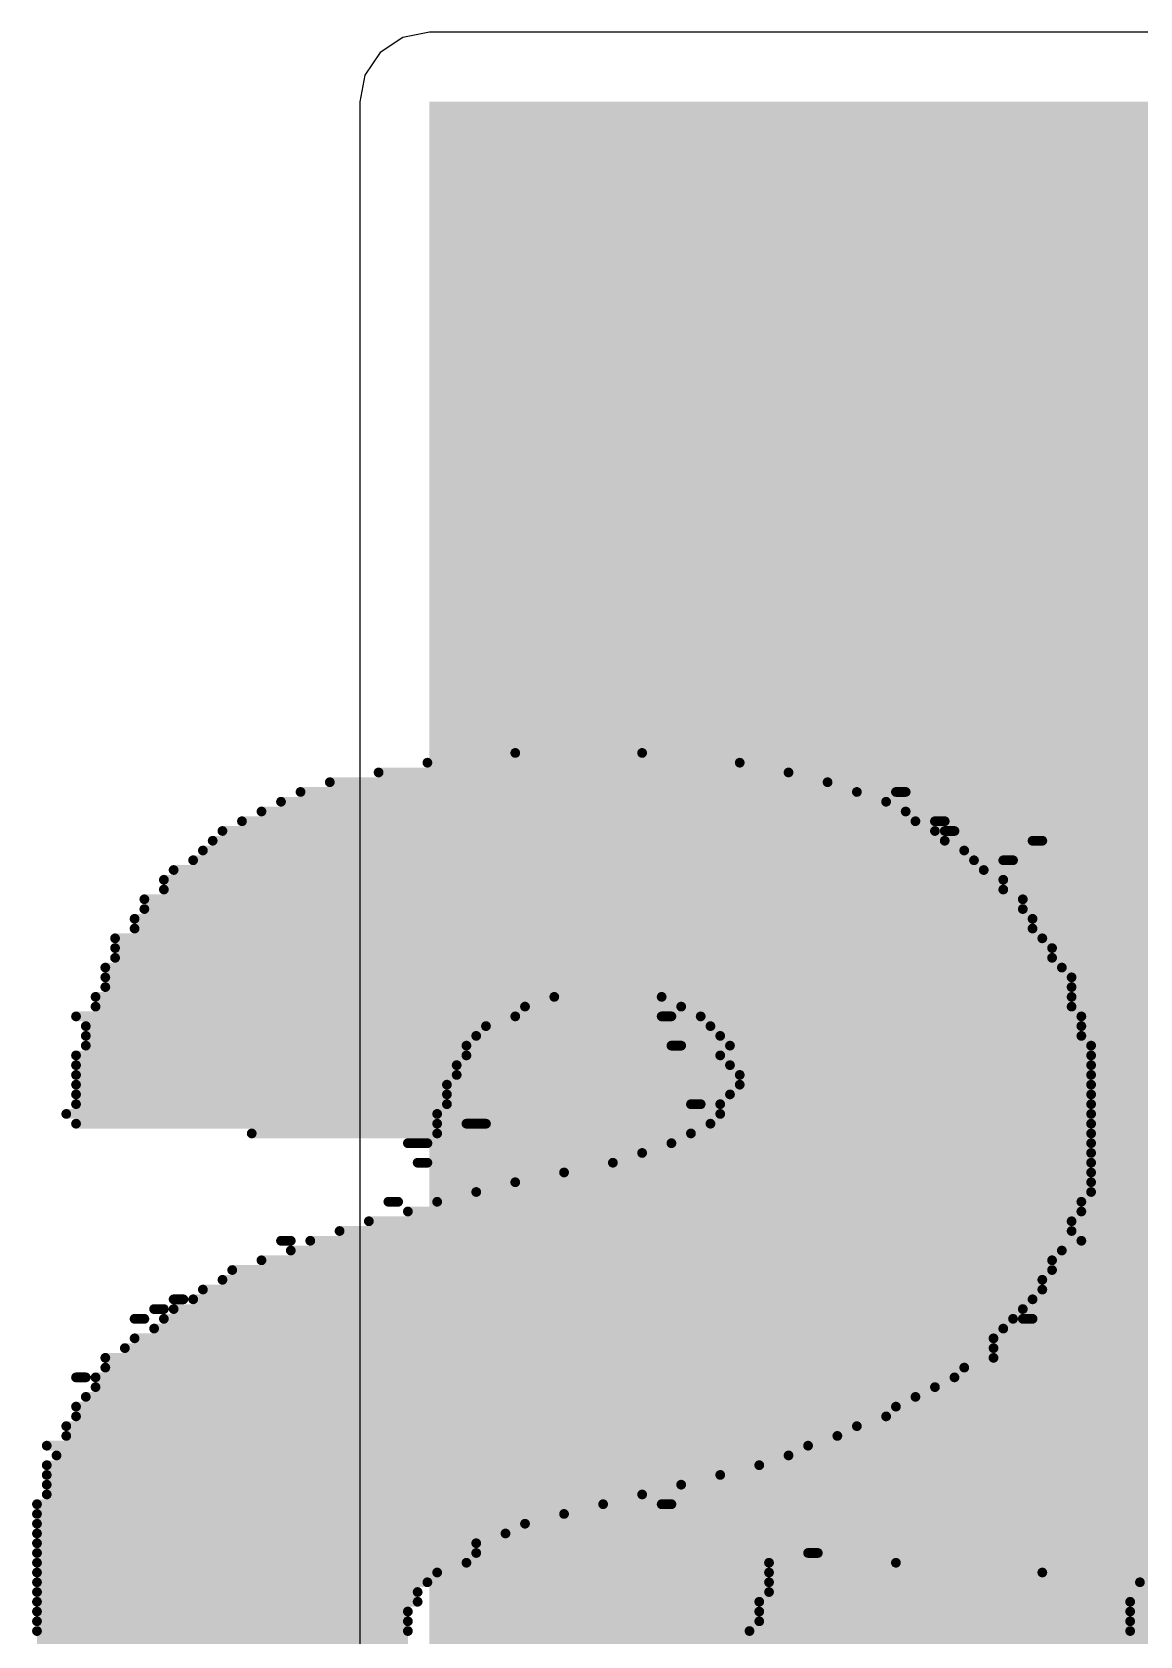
# Model space of a CAD drawing. Header units: inches. Extents: x 0 to 446, y -21 to 70.
# Drawn here: x 10.866 to 13.749, y 52.409 to 56.584 of the extents above; entities that cross this region are included whole.
import ezdxf

# ---------------------------------------------------------------- set-up
doc = ezdxf.new("R2010")
doc.units = ezdxf.units.IN
doc.layers.add('Bottom Overlay', color=54, linetype='Continuous')
doc.layers.add('Top Layer', color=1, linetype='Continuous')

msp = doc.modelspace()

# ---------------------------------------------------------------- hatches: boundary and pattern name
at = {"layer": 'Top Layer'}
msp.add_hatch(color=1, dxfattribs=at).paths.add_polyline_path([(11.8999, 10.6627), (20.7353, 10.6627), (20.7353, 56.4031), (11.8999, 56.4031)])

# ---------------------------------------------------------------- linework, layer by layer
at = {"layer": 'Bottom Overlay'}
for points in [[(12.1234, 54.7077, 0.0254, 0.0254, 0), (12.4536, 54.7077, 0.0254, 0.0254, 0)], [(11.7678, 54.6569, 0.0254, 0.0254, 0), (12.8346, 54.6569, 0.0254, 0.0254, 0)], [(11.8948, 54.6823, 0.0254, 0.0254, 0), (12.7076, 54.6823, 0.0254, 0.0254, 0)], [(11.5646, 54.6061, 0.0254, 0.0254, 0), (13.0124, 54.6061, 0.0254, 0.0254, 0)], [(11.6408, 54.6315, 0.0254, 0.0254, 0), (12.9362, 54.6315, 0.0254, 0.0254, 0)], [(13.114, 54.6061, 0.0254, 0.0254, 0), (13.1394, 54.6061, 0.0254, 0.0254, 0)], [(11.5138, 54.5807, 0.0254, 0.0254, 0), (13.0886, 54.5807, 0.0254, 0.0254, 0)], [(11.4122, 54.5299, 0.0254, 0.0254, 0), (13.1648, 54.5299, 0.0254, 0.0254, 0)], [(11.463, 54.5553, 0.0254, 0.0254, 0), (13.1394, 54.5553, 0.0254, 0.0254, 0)], [(13.2156, 54.5299, 0.0254, 0.0254, 0), (13.241, 54.5299, 0.0254, 0.0254, 0)], [(11.336, 54.4791, 0.0254, 0.0254, 0), (13.241, 54.4791, 0.0254, 0.0254, 0)], [(11.3614, 54.5045, 0.0254, 0.0254, 0), (13.2156, 54.5045, 0.0254, 0.0254, 0)], [(13.241, 54.5045, 0.0254, 0.0254, 0), (13.2664, 54.5045, 0.0254, 0.0254, 0)], [(13.4696, 54.4791, 0.0254, 0.0254, 0), (13.495, 54.4791, 0.0254, 0.0254, 0)], [(11.3106, 54.4537, 0.0254, 0.0254, 0), (13.2918, 54.4537, 0.0254, 0.0254, 0)], [(11.2344, 54.4029, 0.0254, 0.0254, 0), (13.3426, 54.4029, 0.0254, 0.0254, 0)], [(11.2852, 54.4283, 0.0254, 0.0254, 0), (13.3172, 54.4283, 0.0254, 0.0254, 0)], [(13.3934, 54.4283, 0.0254, 0.0254, 0), (13.4188, 54.4283, 0.0254, 0.0254, 0)], [(11.209, 54.3775, 0.0254, 0.0254, 0), (13.3934, 54.3775, 0.0254, 0.0254, 0)], [(11.209, 54.3521, 0.0254, 0.0254, 0), (13.3934, 54.3521, 0.0254, 0.0254, 0)], [(11.1582, 54.3267, 0.0254, 0.0254, 0), (13.4442, 54.3267, 0.0254, 0.0254, 0)], [(11.1328, 54.2759, 0.0254, 0.0254, 0), (13.4696, 54.2759, 0.0254, 0.0254, 0)], [(11.1582, 54.3013, 0.0254, 0.0254, 0), (13.4442, 54.3013, 0.0254, 0.0254, 0)], [(11.1328, 54.2505, 0.0254, 0.0254, 0), (13.4696, 54.2505, 0.0254, 0.0254, 0)], [(11.082, 54.2251, 0.0254, 0.0254, 0), (13.495, 54.2251, 0.0254, 0.0254, 0)], [(11.082, 54.1997, 0.0254, 0.0254, 0), (13.5204, 54.1997, 0.0254, 0.0254, 0)], [(11.0566, 54.1489, 0.0254, 0.0254, 0), (13.5458, 54.1489, 0.0254, 0.0254, 0)], [(11.082, 54.1743, 0.0254, 0.0254, 0), (13.5204, 54.1743, 0.0254, 0.0254, 0)], [(11.0566, 54.1235, 0.0254, 0.0254, 0), (13.5712, 54.1235, 0.0254, 0.0254, 0)], [(11.0312, 54.0727, 0.0254, 0.0254, 0), (12.225, 54.0727, 0.0254, 0.0254, 0)], [(11.0566, 54.0981, 0.0254, 0.0254, 0), (13.5712, 54.0981, 0.0254, 0.0254, 0)], [(12.5044, 54.0727, 0.0254, 0.0254, 0), (13.5712, 54.0727, 0.0254, 0.0254, 0)], [(10.9804, 54.0219, 0.0254, 0.0254, 0), (12.1234, 54.0219, 0.0254, 0.0254, 0)], [(11.0312, 54.0473, 0.0254, 0.0254, 0), (12.1488, 54.0473, 0.0254, 0.0254, 0)], [(12.5044, 54.0219, 0.0254, 0.0254, 0), (12.5298, 54.0219, 0.0254, 0.0254, 0)], [(12.5552, 54.0473, 0.0254, 0.0254, 0), (13.5712, 54.0473, 0.0254, 0.0254, 0)], [(12.606, 54.0219, 0.0254, 0.0254, 0), (13.5966, 54.0219, 0.0254, 0.0254, 0)], [(11.0058, 53.9965, 0.0254, 0.0254, 0), (12.0472, 53.9965, 0.0254, 0.0254, 0)], [(12.6314, 53.9965, 0.0254, 0.0254, 0), (13.5966, 53.9965, 0.0254, 0.0254, 0)], [(11.0058, 53.9711, 0.0254, 0.0254, 0), (12.0218, 53.9711, 0.0254, 0.0254, 0)], [(11.0058, 53.9457, 0.0254, 0.0254, 0), (11.9964, 53.9457, 0.0254, 0.0254, 0)], [(12.5298, 53.9457, 0.0254, 0.0254, 0), (12.5552, 53.9457, 0.0254, 0.0254, 0)], [(12.6568, 53.9711, 0.0254, 0.0254, 0), (13.5966, 53.9711, 0.0254, 0.0254, 0)], [(12.6822, 53.9457, 0.0254, 0.0254, 0), (13.622, 53.9457, 0.0254, 0.0254, 0)], [(10.9804, 53.9203, 0.0254, 0.0254, 0), (11.9964, 53.9203, 0.0254, 0.0254, 0)], [(10.9804, 53.8949, 0.0254, 0.0254, 0), (11.971, 53.8949, 0.0254, 0.0254, 0)], [(12.6568, 53.9203, 0.0254, 0.0254, 0), (13.622, 53.9203, 0.0254, 0.0254, 0)], [(12.6822, 53.8949, 0.0254, 0.0254, 0), (13.622, 53.8949, 0.0254, 0.0254, 0)], [(10.9804, 53.8695, 0.0254, 0.0254, 0), (11.971, 53.8695, 0.0254, 0.0254, 0)], [(12.7076, 53.8695, 0.0254, 0.0254, 0), (13.622, 53.8695, 0.0254, 0.0254, 0)], [(10.9804, 53.8441, 0.0254, 0.0254, 0), (11.9456, 53.8441, 0.0254, 0.0254, 0)], [(10.9804, 53.8187, 0.0254, 0.0254, 0), (11.9456, 53.8187, 0.0254, 0.0254, 0)], [(12.6822, 53.8187, 0.0254, 0.0254, 0), (13.622, 53.8187, 0.0254, 0.0254, 0)], [(12.7076, 53.8441, 0.0254, 0.0254, 0), (13.622, 53.8441, 0.0254, 0.0254, 0)], [(10.955, 53.7679, 0.0254, 0.0254, 0), (11.9202, 53.7679, 0.0254, 0.0254, 0)], [(10.9804, 53.7933, 0.0254, 0.0254, 0), (11.9456, 53.7933, 0.0254, 0.0254, 0)], [(12.5806, 53.7933, 0.0254, 0.0254, 0), (12.606, 53.7933, 0.0254, 0.0254, 0)], [(12.6568, 53.7933, 0.0254, 0.0254, 0), (13.622, 53.7933, 0.0254, 0.0254, 0)], [(12.6568, 53.7679, 0.0254, 0.0254, 0), (13.622, 53.7679, 0.0254, 0.0254, 0)], [(10.9804, 53.7425, 0.0254, 0.0254, 0), (11.9202, 53.7425, 0.0254, 0.0254, 0)], [(11.9964, 53.7425, 0.0254, 0.0254, 0), (12.0472, 53.7425, 0.0254, 0.0254, 0)], [(12.6314, 53.7425, 0.0254, 0.0254, 0), (13.622, 53.7425, 0.0254, 0.0254, 0)], [(11.4376, 53.7171, 0.0254, 0.0254, 0), (11.9202, 53.7171, 0.0254, 0.0254, 0)], [(11.844, 53.6917, 0.0254, 0.0254, 0), (11.8948, 53.6917, 0.0254, 0.0254, 0)], [(12.5298, 53.6917, 0.0254, 0.0254, 0), (13.622, 53.6917, 0.0254, 0.0254, 0)], [(12.5806, 53.7171, 0.0254, 0.0254, 0), (13.622, 53.7171, 0.0254, 0.0254, 0)], [(12.4536, 53.6663, 0.0254, 0.0254, 0), (13.622, 53.6663, 0.0254, 0.0254, 0)], [(11.8694, 53.6409, 0.0254, 0.0254, 0), (11.8948, 53.6409, 0.0254, 0.0254, 0)], [(12.2504, 53.6155, 0.0254, 0.0254, 0), (13.622, 53.6155, 0.0254, 0.0254, 0)], [(12.3774, 53.6409, 0.0254, 0.0254, 0), (13.622, 53.6409, 0.0254, 0.0254, 0)], [(12.0218, 53.5647, 0.0254, 0.0254, 0), (13.622, 53.5647, 0.0254, 0.0254, 0)], [(12.1234, 53.5901, 0.0254, 0.0254, 0), (13.622, 53.5901, 0.0254, 0.0254, 0)], [(11.7932, 53.5393, 0.0254, 0.0254, 0), (11.8186, 53.5393, 0.0254, 0.0254, 0)], [(11.9202, 53.5393, 0.0254, 0.0254, 0), (13.5966, 53.5393, 0.0254, 0.0254, 0)], [(11.7424, 53.4885, 0.0254, 0.0254, 0), (13.5712, 53.4885, 0.0254, 0.0254, 0)], [(11.844, 53.5139, 0.0254, 0.0254, 0), (13.5966, 53.5139, 0.0254, 0.0254, 0)], [(11.5138, 53.4377, 0.0254, 0.0254, 0), (11.5392, 53.4377, 0.0254, 0.0254, 0)], [(11.59, 53.4377, 0.0254, 0.0254, 0), (13.5966, 53.4377, 0.0254, 0.0254, 0)], [(11.6662, 53.4631, 0.0254, 0.0254, 0), (13.5712, 53.4631, 0.0254, 0.0254, 0)], [(11.5392, 53.4123, 0.0254, 0.0254, 0), (13.5458, 53.4123, 0.0254, 0.0254, 0)], [(11.3868, 53.3615, 0.0254, 0.0254, 0), (13.5204, 53.3615, 0.0254, 0.0254, 0)], [(11.463, 53.3869, 0.0254, 0.0254, 0), (13.5204, 53.3869, 0.0254, 0.0254, 0)], [(11.3106, 53.3107, 0.0254, 0.0254, 0), (13.495, 53.3107, 0.0254, 0.0254, 0)], [(11.3614, 53.3361, 0.0254, 0.0254, 0), (13.495, 53.3361, 0.0254, 0.0254, 0)], [(11.2344, 53.2853, 0.0254, 0.0254, 0), (11.2598, 53.2853, 0.0254, 0.0254, 0)], [(11.2852, 53.2853, 0.0254, 0.0254, 0), (13.4696, 53.2853, 0.0254, 0.0254, 0)], [(11.1328, 53.2345, 0.0254, 0.0254, 0), (11.1582, 53.2345, 0.0254, 0.0254, 0)], [(11.1836, 53.2599, 0.0254, 0.0254, 0), (11.209, 53.2599, 0.0254, 0.0254, 0)], [(11.209, 53.2345, 0.0254, 0.0254, 0), (13.4188, 53.2345, 0.0254, 0.0254, 0)], [(11.2344, 53.2599, 0.0254, 0.0254, 0), (13.4442, 53.2599, 0.0254, 0.0254, 0)], [(13.4442, 53.2345, 0.0254, 0.0254, 0), (13.4696, 53.2345, 0.0254, 0.0254, 0)], [(11.1328, 53.1837, 0.0254, 0.0254, 0), (13.368, 53.1837, 0.0254, 0.0254, 0)], [(11.1836, 53.2091, 0.0254, 0.0254, 0), (13.3934, 53.2091, 0.0254, 0.0254, 0)], [(11.1074, 53.1583, 0.0254, 0.0254, 0), (13.368, 53.1583, 0.0254, 0.0254, 0)], [(11.0566, 53.1329, 0.0254, 0.0254, 0), (13.368, 53.1329, 0.0254, 0.0254, 0)], [(11.0566, 53.1075, 0.0254, 0.0254, 0), (13.2918, 53.1075, 0.0254, 0.0254, 0)], [(10.9804, 53.0821, 0.0254, 0.0254, 0), (11.0058, 53.0821, 0.0254, 0.0254, 0)], [(11.0312, 53.0821, 0.0254, 0.0254, 0), (13.2664, 53.0821, 0.0254, 0.0254, 0)], [(11.0312, 53.0567, 0.0254, 0.0254, 0), (13.2156, 53.0567, 0.0254, 0.0254, 0)], [(11.0058, 53.0313, 0.0254, 0.0254, 0), (13.1648, 53.0313, 0.0254, 0.0254, 0)], [(10.9804, 53.0059, 0.0254, 0.0254, 0), (13.114, 53.0059, 0.0254, 0.0254, 0)], [(10.9804, 52.9805, 0.0254, 0.0254, 0), (13.0886, 52.9805, 0.0254, 0.0254, 0)], [(10.955, 52.9551, 0.0254, 0.0254, 0), (13.0124, 52.9551, 0.0254, 0.0254, 0)], [(10.9042, 52.9043, 0.0254, 0.0254, 0), (12.8854, 52.9043, 0.0254, 0.0254, 0)], [(10.955, 52.9297, 0.0254, 0.0254, 0), (12.9616, 52.9297, 0.0254, 0.0254, 0)], [(10.9042, 52.8535, 0.0254, 0.0254, 0), (12.7584, 52.8535, 0.0254, 0.0254, 0)], [(10.9296, 52.8789, 0.0254, 0.0254, 0), (12.8346, 52.8789, 0.0254, 0.0254, 0)], [(10.9042, 52.8281, 0.0254, 0.0254, 0), (12.6568, 52.8281, 0.0254, 0.0254, 0)], [(10.9042, 52.8027, 0.0254, 0.0254, 0), (12.5552, 52.8027, 0.0254, 0.0254, 0)], [(10.9042, 52.7773, 0.0254, 0.0254, 0), (12.4536, 52.7773, 0.0254, 0.0254, 0)], [(10.8788, 52.7519, 0.0254, 0.0254, 0), (12.352, 52.7519, 0.0254, 0.0254, 0)], [(10.8788, 52.7265, 0.0254, 0.0254, 0), (12.2504, 52.7265, 0.0254, 0.0254, 0)], [(12.5044, 52.7519, 0.0254, 0.0254, 0), (12.5298, 52.7519, 0.0254, 0.0254, 0)], [(10.8788, 52.7011, 0.0254, 0.0254, 0), (12.1488, 52.7011, 0.0254, 0.0254, 0)], [(10.8788, 52.6757, 0.0254, 0.0254, 0), (12.098, 52.6757, 0.0254, 0.0254, 0)], [(10.8788, 52.6503, 0.0254, 0.0254, 0), (12.0218, 52.6503, 0.0254, 0.0254, 0)], [(10.8788, 52.6249, 0.0254, 0.0254, 0), (12.0218, 52.6249, 0.0254, 0.0254, 0)], [(10.8788, 52.5995, 0.0254, 0.0254, 0), (11.9964, 52.5995, 0.0254, 0.0254, 0)], [(12.7838, 52.5995, 0.0254, 0.0254, 0), (13.114, 52.5995, 0.0254, 0.0254, 0)], [(12.8854, 52.6249, 0.0254, 0.0254, 0), (12.9108, 52.6249, 0.0254, 0.0254, 0)], [(10.8788, 52.5741, 0.0254, 0.0254, 0), (11.9202, 52.5741, 0.0254, 0.0254, 0)], [(12.7838, 52.5741, 0.0254, 0.0254, 0), (13.495, 52.5741, 0.0254, 0.0254, 0)], [(10.8788, 52.5487, 0.0254, 0.0254, 0), (11.8948, 52.5487, 0.0254, 0.0254, 0)], [(10.8788, 52.5233, 0.0254, 0.0254, 0), (11.8694, 52.5233, 0.0254, 0.0254, 0)], [(12.7838, 52.5487, 0.0254, 0.0254, 0), (13.749, 52.5487, 0.0254, 0.0254, 0)], [(12.7838, 52.5233, 0.0254, 0.0254, 0), (13.7744, 52.5233, 0.0254, 0.0254, 0)], [(10.8788, 52.4979, 0.0254, 0.0254, 0), (11.8694, 52.4979, 0.0254, 0.0254, 0)], [(10.8788, 52.4725, 0.0254, 0.0254, 0), (11.844, 52.4725, 0.0254, 0.0254, 0)], [(12.7584, 52.4979, 0.0254, 0.0254, 0), (13.7236, 52.4979, 0.0254, 0.0254, 0)], [(12.7584, 52.4725, 0.0254, 0.0254, 0), (13.7236, 52.4725, 0.0254, 0.0254, 0)], [(10.8788, 52.4471, 0.0254, 0.0254, 0), (11.844, 52.4471, 0.0254, 0.0254, 0)], [(12.7584, 52.4471, 0.0254, 0.0254, 0), (13.7236, 52.4471, 0.0254, 0.0254, 0)], [(10.8788, 52.4217, 0.0254, 0.0254, 0), (11.844, 52.4217, 0.0254, 0.0254, 0)], [(10.8788, 52.3963, 0.0254, 0.0254, 0), (11.844, 52.3963, 0.0254, 0.0254, 0)], [(12.7076, 52.3963, 0.0254, 0.0254, 0), (13.7236, 52.3963, 0.0254, 0.0254, 0)], [(12.733, 52.4217, 0.0254, 0.0254, 0), (13.7236, 52.4217, 0.0254, 0.0254, 0)]]:
    msp.add_lwpolyline(points, format="xyseb", dxfattribs=at)
for points in [[(12.1171, 54.7077, 0.0127, 0.0127, 1), (12.1298, 54.7077, 0.0127, 0.0127, 1)], [(12.4473, 54.7077, 0.0127, 0.0127, 1), (12.46, 54.7077, 0.0127, 0.0127, 1)], [(11.7615, 54.6569, 0.0127, 0.0127, 1), (11.7742, 54.6569, 0.0127, 0.0127, 1)], [(11.8885, 54.6823, 0.0127, 0.0127, 1), (11.9012, 54.6823, 0.0127, 0.0127, 1)], [(12.7013, 54.6823, 0.0127, 0.0127, 1), (12.714, 54.6823, 0.0127, 0.0127, 1)], [(12.8283, 54.6569, 0.0127, 0.0127, 1), (12.841, 54.6569, 0.0127, 0.0127, 1)], [(11.5583, 54.6061, 0.0127, 0.0127, 1), (11.571, 54.6061, 0.0127, 0.0127, 1)], [(11.6345, 54.6315, 0.0127, 0.0127, 1), (11.6472, 54.6315, 0.0127, 0.0127, 1)], [(12.9299, 54.6315, 0.0127, 0.0127, 1), (12.9426, 54.6315, 0.0127, 0.0127, 1)], [(13.0061, 54.6061, 0.0127, 0.0127, 1), (13.0188, 54.6061, 0.0127, 0.0127, 1)], [(13.1077, 54.6061, 0.0127, 0.0127, 1), (13.1204, 54.6061, 0.0127, 0.0127, 1)], [(13.1331, 54.6061, 0.0127, 0.0127, 1), (13.1458, 54.6061, 0.0127, 0.0127, 1)], [(11.5075, 54.5807, 0.0127, 0.0127, 1), (11.5202, 54.5807, 0.0127, 0.0127, 1)], [(13.0823, 54.5807, 0.0127, 0.0127, 1), (13.095, 54.5807, 0.0127, 0.0127, 1)], [(11.4059, 54.5299, 0.0127, 0.0127, 1), (11.4186, 54.5299, 0.0127, 0.0127, 1)], [(11.4567, 54.5553, 0.0127, 0.0127, 1), (11.4694, 54.5553, 0.0127, 0.0127, 1)], [(13.1331, 54.5553, 0.0127, 0.0127, 1), (13.1458, 54.5553, 0.0127, 0.0127, 1)], [(13.1585, 54.5299, 0.0127, 0.0127, 1), (13.1712, 54.5299, 0.0127, 0.0127, 1)], [(13.2093, 54.5299, 0.0127, 0.0127, 1), (13.222, 54.5299, 0.0127, 0.0127, 1)], [(13.2347, 54.5299, 0.0127, 0.0127, 1), (13.2474, 54.5299, 0.0127, 0.0127, 1)], [(11.3297, 54.4791, 0.0127, 0.0127, 1), (11.3424, 54.4791, 0.0127, 0.0127, 1)], [(11.3551, 54.5045, 0.0127, 0.0127, 1), (11.3678, 54.5045, 0.0127, 0.0127, 1)], [(13.2093, 54.5045, 0.0127, 0.0127, 1), (13.222, 54.5045, 0.0127, 0.0127, 1)], [(13.2347, 54.5045, 0.0127, 0.0127, 1), (13.2474, 54.5045, 0.0127, 0.0127, 1)], [(13.2347, 54.4791, 0.0127, 0.0127, 1), (13.2474, 54.4791, 0.0127, 0.0127, 1)], [(13.2601, 54.5045, 0.0127, 0.0127, 1), (13.2728, 54.5045, 0.0127, 0.0127, 1)], [(13.4633, 54.4791, 0.0127, 0.0127, 1), (13.476, 54.4791, 0.0127, 0.0127, 1)], [(13.4887, 54.4791, 0.0127, 0.0127, 1), (13.5014, 54.4791, 0.0127, 0.0127, 1)], [(11.3043, 54.4537, 0.0127, 0.0127, 1), (11.317, 54.4537, 0.0127, 0.0127, 1)], [(13.2855, 54.4537, 0.0127, 0.0127, 1), (13.2982, 54.4537, 0.0127, 0.0127, 1)], [(11.2281, 54.4029, 0.0127, 0.0127, 1), (11.2408, 54.4029, 0.0127, 0.0127, 1)], [(11.2789, 54.4283, 0.0127, 0.0127, 1), (11.2916, 54.4283, 0.0127, 0.0127, 1)], [(13.3109, 54.4283, 0.0127, 0.0127, 1), (13.3236, 54.4283, 0.0127, 0.0127, 1)], [(13.3363, 54.4029, 0.0127, 0.0127, 1), (13.349, 54.4029, 0.0127, 0.0127, 1)], [(13.3871, 54.4283, 0.0127, 0.0127, 1), (13.3998, 54.4283, 0.0127, 0.0127, 1)], [(13.4125, 54.4283, 0.0127, 0.0127, 1), (13.4252, 54.4283, 0.0127, 0.0127, 1)], [(11.2027, 54.3775, 0.0127, 0.0127, 1), (11.2154, 54.3775, 0.0127, 0.0127, 1)], [(11.2027, 54.3521, 0.0127, 0.0127, 1), (11.2154, 54.3521, 0.0127, 0.0127, 1)], [(13.3871, 54.3775, 0.0127, 0.0127, 1), (13.3998, 54.3775, 0.0127, 0.0127, 1)], [(13.3871, 54.3521, 0.0127, 0.0127, 1), (13.3998, 54.3521, 0.0127, 0.0127, 1)], [(11.1519, 54.3267, 0.0127, 0.0127, 1), (11.1646, 54.3267, 0.0127, 0.0127, 1)], [(13.4379, 54.3267, 0.0127, 0.0127, 1), (13.4506, 54.3267, 0.0127, 0.0127, 1)], [(11.1265, 54.2759, 0.0127, 0.0127, 1), (11.1392, 54.2759, 0.0127, 0.0127, 1)], [(11.1519, 54.3013, 0.0127, 0.0127, 1), (11.1646, 54.3013, 0.0127, 0.0127, 1)], [(13.4379, 54.3013, 0.0127, 0.0127, 1), (13.4506, 54.3013, 0.0127, 0.0127, 1)], [(13.4633, 54.2759, 0.0127, 0.0127, 1), (13.476, 54.2759, 0.0127, 0.0127, 1)], [(11.1265, 54.2505, 0.0127, 0.0127, 1), (11.1392, 54.2505, 0.0127, 0.0127, 1)], [(13.4633, 54.2505, 0.0127, 0.0127, 1), (13.476, 54.2505, 0.0127, 0.0127, 1)], [(11.0757, 54.2251, 0.0127, 0.0127, 1), (11.0884, 54.2251, 0.0127, 0.0127, 1)], [(11.0757, 54.1997, 0.0127, 0.0127, 1), (11.0884, 54.1997, 0.0127, 0.0127, 1)], [(13.4887, 54.2251, 0.0127, 0.0127, 1), (13.5014, 54.2251, 0.0127, 0.0127, 1)], [(13.5141, 54.1997, 0.0127, 0.0127, 1), (13.5268, 54.1997, 0.0127, 0.0127, 1)], [(11.0503, 54.1489, 0.0127, 0.0127, 1), (11.063, 54.1489, 0.0127, 0.0127, 1)], [(11.0757, 54.1743, 0.0127, 0.0127, 1), (11.0884, 54.1743, 0.0127, 0.0127, 1)], [(13.5141, 54.1743, 0.0127, 0.0127, 1), (13.5268, 54.1743, 0.0127, 0.0127, 1)], [(13.5395, 54.1489, 0.0127, 0.0127, 1), (13.5522, 54.1489, 0.0127, 0.0127, 1)], [(11.0503, 54.1235, 0.0127, 0.0127, 1), (11.063, 54.1235, 0.0127, 0.0127, 1)], [(13.5649, 54.1235, 0.0127, 0.0127, 1), (13.5776, 54.1235, 0.0127, 0.0127, 1)], [(11.0249, 54.0727, 0.0127, 0.0127, 1), (11.0376, 54.0727, 0.0127, 0.0127, 1)], [(11.0503, 54.0981, 0.0127, 0.0127, 1), (11.063, 54.0981, 0.0127, 0.0127, 1)], [(12.2187, 54.0727, 0.0127, 0.0127, 1), (12.2314, 54.0727, 0.0127, 0.0127, 1)], [(12.4981, 54.0727, 0.0127, 0.0127, 1), (12.5108, 54.0727, 0.0127, 0.0127, 1)], [(13.5649, 54.0981, 0.0127, 0.0127, 1), (13.5776, 54.0981, 0.0127, 0.0127, 1)], [(13.5649, 54.0727, 0.0127, 0.0127, 1), (13.5776, 54.0727, 0.0127, 0.0127, 1)], [(10.9741, 54.0219, 0.0127, 0.0127, 1), (10.9868, 54.0219, 0.0127, 0.0127, 1)], [(11.0249, 54.0473, 0.0127, 0.0127, 1), (11.0376, 54.0473, 0.0127, 0.0127, 1)], [(12.1171, 54.0219, 0.0127, 0.0127, 1), (12.1298, 54.0219, 0.0127, 0.0127, 1)], [(12.1425, 54.0473, 0.0127, 0.0127, 1), (12.1552, 54.0473, 0.0127, 0.0127, 1)], [(12.4981, 54.0219, 0.0127, 0.0127, 1), (12.5108, 54.0219, 0.0127, 0.0127, 1)], [(12.5235, 54.0219, 0.0127, 0.0127, 1), (12.5362, 54.0219, 0.0127, 0.0127, 1)], [(12.5489, 54.0473, 0.0127, 0.0127, 1), (12.5616, 54.0473, 0.0127, 0.0127, 1)], [(12.5997, 54.0219, 0.0127, 0.0127, 1), (12.6124, 54.0219, 0.0127, 0.0127, 1)], [(13.5649, 54.0473, 0.0127, 0.0127, 1), (13.5776, 54.0473, 0.0127, 0.0127, 1)], [(13.5903, 54.0219, 0.0127, 0.0127, 1), (13.603, 54.0219, 0.0127, 0.0127, 1)], [(10.9995, 53.9965, 0.0127, 0.0127, 1), (11.0122, 53.9965, 0.0127, 0.0127, 1)], [(12.0409, 53.9965, 0.0127, 0.0127, 1), (12.0536, 53.9965, 0.0127, 0.0127, 1)], [(12.6251, 53.9965, 0.0127, 0.0127, 1), (12.6378, 53.9965, 0.0127, 0.0127, 1)], [(13.5903, 53.9965, 0.0127, 0.0127, 1), (13.603, 53.9965, 0.0127, 0.0127, 1)], [(10.9995, 53.9711, 0.0127, 0.0127, 1), (11.0122, 53.9711, 0.0127, 0.0127, 1)], [(10.9995, 53.9457, 0.0127, 0.0127, 1), (11.0122, 53.9457, 0.0127, 0.0127, 1)], [(11.9901, 53.9457, 0.0127, 0.0127, 1), (12.0028, 53.9457, 0.0127, 0.0127, 1)], [(12.0155, 53.9711, 0.0127, 0.0127, 1), (12.0282, 53.9711, 0.0127, 0.0127, 1)], [(12.5235, 53.9457, 0.0127, 0.0127, 1), (12.5362, 53.9457, 0.0127, 0.0127, 1)], [(12.5489, 53.9457, 0.0127, 0.0127, 1), (12.5616, 53.9457, 0.0127, 0.0127, 1)], [(12.6505, 53.9711, 0.0127, 0.0127, 1), (12.6632, 53.9711, 0.0127, 0.0127, 1)], [(12.6759, 53.9457, 0.0127, 0.0127, 1), (12.6886, 53.9457, 0.0127, 0.0127, 1)], [(13.5903, 53.9711, 0.0127, 0.0127, 1), (13.603, 53.9711, 0.0127, 0.0127, 1)], [(13.6157, 53.9457, 0.0127, 0.0127, 1), (13.6284, 53.9457, 0.0127, 0.0127, 1)], [(10.9741, 53.9203, 0.0127, 0.0127, 1), (10.9868, 53.9203, 0.0127, 0.0127, 1)], [(10.9741, 53.8949, 0.0127, 0.0127, 1), (10.9868, 53.8949, 0.0127, 0.0127, 1)], [(11.9647, 53.8949, 0.0127, 0.0127, 1), (11.9774, 53.8949, 0.0127, 0.0127, 1)], [(11.9901, 53.9203, 0.0127, 0.0127, 1), (12.0028, 53.9203, 0.0127, 0.0127, 1)], [(12.6505, 53.9203, 0.0127, 0.0127, 1), (12.6632, 53.9203, 0.0127, 0.0127, 1)], [(12.6759, 53.8949, 0.0127, 0.0127, 1), (12.6886, 53.8949, 0.0127, 0.0127, 1)], [(13.6157, 53.9203, 0.0127, 0.0127, 1), (13.6284, 53.9203, 0.0127, 0.0127, 1)], [(13.6157, 53.8949, 0.0127, 0.0127, 1), (13.6284, 53.8949, 0.0127, 0.0127, 1)], [(10.9741, 53.8695, 0.0127, 0.0127, 1), (10.9868, 53.8695, 0.0127, 0.0127, 1)], [(11.9647, 53.8695, 0.0127, 0.0127, 1), (11.9774, 53.8695, 0.0127, 0.0127, 1)], [(12.7013, 53.8695, 0.0127, 0.0127, 1), (12.714, 53.8695, 0.0127, 0.0127, 1)], [(13.6157, 53.8695, 0.0127, 0.0127, 1), (13.6284, 53.8695, 0.0127, 0.0127, 1)], [(10.9741, 53.8441, 0.0127, 0.0127, 1), (10.9868, 53.8441, 0.0127, 0.0127, 1)], [(10.9741, 53.8187, 0.0127, 0.0127, 1), (10.9868, 53.8187, 0.0127, 0.0127, 1)], [(11.9393, 53.8441, 0.0127, 0.0127, 1), (11.952, 53.8441, 0.0127, 0.0127, 1)], [(11.9393, 53.8187, 0.0127, 0.0127, 1), (11.952, 53.8187, 0.0127, 0.0127, 1)], [(12.6759, 53.8187, 0.0127, 0.0127, 1), (12.6886, 53.8187, 0.0127, 0.0127, 1)], [(12.7013, 53.8441, 0.0127, 0.0127, 1), (12.714, 53.8441, 0.0127, 0.0127, 1)], [(13.6157, 53.8441, 0.0127, 0.0127, 1), (13.6284, 53.8441, 0.0127, 0.0127, 1)], [(13.6157, 53.8187, 0.0127, 0.0127, 1), (13.6284, 53.8187, 0.0127, 0.0127, 1)], [(10.9487, 53.7679, 0.0127, 0.0127, 1), (10.9614, 53.7679, 0.0127, 0.0127, 1)], [(10.9741, 53.7933, 0.0127, 0.0127, 1), (10.9868, 53.7933, 0.0127, 0.0127, 1)], [(11.9139, 53.7679, 0.0127, 0.0127, 1), (11.9266, 53.7679, 0.0127, 0.0127, 1)], [(11.9393, 53.7933, 0.0127, 0.0127, 1), (11.952, 53.7933, 0.0127, 0.0127, 1)], [(12.5743, 53.7933, 0.0127, 0.0127, 1), (12.587, 53.7933, 0.0127, 0.0127, 1)], [(12.5997, 53.7933, 0.0127, 0.0127, 1), (12.6124, 53.7933, 0.0127, 0.0127, 1)], [(12.6505, 53.7933, 0.0127, 0.0127, 1), (12.6632, 53.7933, 0.0127, 0.0127, 1)], [(12.6505, 53.7679, 0.0127, 0.0127, 1), (12.6632, 53.7679, 0.0127, 0.0127, 1)], [(13.6157, 53.7933, 0.0127, 0.0127, 1), (13.6284, 53.7933, 0.0127, 0.0127, 1)], [(13.6157, 53.7679, 0.0127, 0.0127, 1), (13.6284, 53.7679, 0.0127, 0.0127, 1)], [(10.9741, 53.7425, 0.0127, 0.0127, 1), (10.9868, 53.7425, 0.0127, 0.0127, 1)], [(11.9139, 53.7425, 0.0127, 0.0127, 1), (11.9266, 53.7425, 0.0127, 0.0127, 1)], [(11.9901, 53.7425, 0.0127, 0.0127, 1), (12.0028, 53.7425, 0.0127, 0.0127, 1)], [(12.0409, 53.7425, 0.0127, 0.0127, 1), (12.0536, 53.7425, 0.0127, 0.0127, 1)], [(12.6251, 53.7425, 0.0127, 0.0127, 1), (12.6378, 53.7425, 0.0127, 0.0127, 1)], [(13.6157, 53.7425, 0.0127, 0.0127, 1), (13.6284, 53.7425, 0.0127, 0.0127, 1)], [(11.4313, 53.7171, 0.0127, 0.0127, 1), (11.444, 53.7171, 0.0127, 0.0127, 1)], [(11.8377, 53.6917, 0.0127, 0.0127, 1), (11.8504, 53.6917, 0.0127, 0.0127, 1)], [(11.8885, 53.6917, 0.0127, 0.0127, 1), (11.9012, 53.6917, 0.0127, 0.0127, 1)], [(11.9139, 53.7171, 0.0127, 0.0127, 1), (11.9266, 53.7171, 0.0127, 0.0127, 1)], [(12.5235, 53.6917, 0.0127, 0.0127, 1), (12.5362, 53.6917, 0.0127, 0.0127, 1)], [(12.5743, 53.7171, 0.0127, 0.0127, 1), (12.587, 53.7171, 0.0127, 0.0127, 1)], [(13.6157, 53.7171, 0.0127, 0.0127, 1), (13.6284, 53.7171, 0.0127, 0.0127, 1)], [(13.6157, 53.6917, 0.0127, 0.0127, 1), (13.6284, 53.6917, 0.0127, 0.0127, 1)], [(12.4473, 53.6663, 0.0127, 0.0127, 1), (12.46, 53.6663, 0.0127, 0.0127, 1)], [(13.6157, 53.6663, 0.0127, 0.0127, 1), (13.6284, 53.6663, 0.0127, 0.0127, 1)], [(11.8631, 53.6409, 0.0127, 0.0127, 1), (11.8758, 53.6409, 0.0127, 0.0127, 1)], [(11.8885, 53.6409, 0.0127, 0.0127, 1), (11.9012, 53.6409, 0.0127, 0.0127, 1)], [(12.2441, 53.6155, 0.0127, 0.0127, 1), (12.2568, 53.6155, 0.0127, 0.0127, 1)], [(12.3711, 53.6409, 0.0127, 0.0127, 1), (12.3838, 53.6409, 0.0127, 0.0127, 1)], [(13.6157, 53.6409, 0.0127, 0.0127, 1), (13.6284, 53.6409, 0.0127, 0.0127, 1)], [(13.6157, 53.6155, 0.0127, 0.0127, 1), (13.6284, 53.6155, 0.0127, 0.0127, 1)], [(12.0155, 53.5647, 0.0127, 0.0127, 1), (12.0282, 53.5647, 0.0127, 0.0127, 1)], [(12.1171, 53.5901, 0.0127, 0.0127, 1), (12.1298, 53.5901, 0.0127, 0.0127, 1)], [(13.6157, 53.5901, 0.0127, 0.0127, 1), (13.6284, 53.5901, 0.0127, 0.0127, 1)], [(13.6157, 53.5647, 0.0127, 0.0127, 1), (13.6284, 53.5647, 0.0127, 0.0127, 1)], [(11.7869, 53.5393, 0.0127, 0.0127, 1), (11.7996, 53.5393, 0.0127, 0.0127, 1)], [(11.8123, 53.5393, 0.0127, 0.0127, 1), (11.825, 53.5393, 0.0127, 0.0127, 1)], [(11.9139, 53.5393, 0.0127, 0.0127, 1), (11.9266, 53.5393, 0.0127, 0.0127, 1)], [(13.5903, 53.5393, 0.0127, 0.0127, 1), (13.603, 53.5393, 0.0127, 0.0127, 1)], [(11.7361, 53.4885, 0.0127, 0.0127, 1), (11.7488, 53.4885, 0.0127, 0.0127, 1)], [(11.8377, 53.5139, 0.0127, 0.0127, 1), (11.8504, 53.5139, 0.0127, 0.0127, 1)], [(13.5649, 53.4885, 0.0127, 0.0127, 1), (13.5776, 53.4885, 0.0127, 0.0127, 1)], [(13.5903, 53.5139, 0.0127, 0.0127, 1), (13.603, 53.5139, 0.0127, 0.0127, 1)], [(11.5075, 53.4377, 0.0127, 0.0127, 1), (11.5202, 53.4377, 0.0127, 0.0127, 1)], [(11.5329, 53.4377, 0.0127, 0.0127, 1), (11.5456, 53.4377, 0.0127, 0.0127, 1)], [(11.5837, 53.4377, 0.0127, 0.0127, 1), (11.5964, 53.4377, 0.0127, 0.0127, 1)], [(11.6599, 53.4631, 0.0127, 0.0127, 1), (11.6726, 53.4631, 0.0127, 0.0127, 1)], [(13.5649, 53.4631, 0.0127, 0.0127, 1), (13.5776, 53.4631, 0.0127, 0.0127, 1)], [(13.5903, 53.4377, 0.0127, 0.0127, 1), (13.603, 53.4377, 0.0127, 0.0127, 1)], [(11.5329, 53.4123, 0.0127, 0.0127, 1), (11.5456, 53.4123, 0.0127, 0.0127, 1)], [(13.5395, 53.4123, 0.0127, 0.0127, 1), (13.5522, 53.4123, 0.0127, 0.0127, 1)], [(11.3805, 53.3615, 0.0127, 0.0127, 1), (11.3932, 53.3615, 0.0127, 0.0127, 1)], [(11.4567, 53.3869, 0.0127, 0.0127, 1), (11.4694, 53.3869, 0.0127, 0.0127, 1)], [(13.5141, 53.3869, 0.0127, 0.0127, 1), (13.5268, 53.3869, 0.0127, 0.0127, 1)], [(13.5141, 53.3615, 0.0127, 0.0127, 1), (13.5268, 53.3615, 0.0127, 0.0127, 1)], [(11.3043, 53.3107, 0.0127, 0.0127, 1), (11.317, 53.3107, 0.0127, 0.0127, 1)], [(11.3551, 53.3361, 0.0127, 0.0127, 1), (11.3678, 53.3361, 0.0127, 0.0127, 1)], [(13.4887, 53.3361, 0.0127, 0.0127, 1), (13.5014, 53.3361, 0.0127, 0.0127, 1)], [(13.4887, 53.3107, 0.0127, 0.0127, 1), (13.5014, 53.3107, 0.0127, 0.0127, 1)], [(11.2281, 53.2853, 0.0127, 0.0127, 1), (11.2408, 53.2853, 0.0127, 0.0127, 1)], [(11.2535, 53.2853, 0.0127, 0.0127, 1), (11.2662, 53.2853, 0.0127, 0.0127, 1)], [(11.2789, 53.2853, 0.0127, 0.0127, 1), (11.2916, 53.2853, 0.0127, 0.0127, 1)], [(13.4633, 53.2853, 0.0127, 0.0127, 1), (13.476, 53.2853, 0.0127, 0.0127, 1)], [(11.1265, 53.2345, 0.0127, 0.0127, 1), (11.1392, 53.2345, 0.0127, 0.0127, 1)], [(11.1519, 53.2345, 0.0127, 0.0127, 1), (11.1646, 53.2345, 0.0127, 0.0127, 1)], [(11.1773, 53.2599, 0.0127, 0.0127, 1), (11.19, 53.2599, 0.0127, 0.0127, 1)], [(11.2027, 53.2599, 0.0127, 0.0127, 1), (11.2154, 53.2599, 0.0127, 0.0127, 1)], [(11.2027, 53.2345, 0.0127, 0.0127, 1), (11.2154, 53.2345, 0.0127, 0.0127, 1)], [(11.2281, 53.2599, 0.0127, 0.0127, 1), (11.2408, 53.2599, 0.0127, 0.0127, 1)], [(13.4125, 53.2345, 0.0127, 0.0127, 1), (13.4252, 53.2345, 0.0127, 0.0127, 1)], [(13.4379, 53.2599, 0.0127, 0.0127, 1), (13.4506, 53.2599, 0.0127, 0.0127, 1)], [(13.4379, 53.2345, 0.0127, 0.0127, 1), (13.4506, 53.2345, 0.0127, 0.0127, 1)], [(13.4633, 53.2345, 0.0127, 0.0127, 1), (13.476, 53.2345, 0.0127, 0.0127, 1)], [(11.1265, 53.1837, 0.0127, 0.0127, 1), (11.1392, 53.1837, 0.0127, 0.0127, 1)], [(11.1773, 53.2091, 0.0127, 0.0127, 1), (11.19, 53.2091, 0.0127, 0.0127, 1)], [(13.3617, 53.1837, 0.0127, 0.0127, 1), (13.3744, 53.1837, 0.0127, 0.0127, 1)], [(13.3871, 53.2091, 0.0127, 0.0127, 1), (13.3998, 53.2091, 0.0127, 0.0127, 1)], [(11.1011, 53.1583, 0.0127, 0.0127, 1), (11.1138, 53.1583, 0.0127, 0.0127, 1)], [(13.3617, 53.1583, 0.0127, 0.0127, 1), (13.3744, 53.1583, 0.0127, 0.0127, 1)], [(11.0503, 53.1329, 0.0127, 0.0127, 1), (11.063, 53.1329, 0.0127, 0.0127, 1)], [(11.0503, 53.1075, 0.0127, 0.0127, 1), (11.063, 53.1075, 0.0127, 0.0127, 1)], [(13.2855, 53.1075, 0.0127, 0.0127, 1), (13.2982, 53.1075, 0.0127, 0.0127, 1)], [(13.3617, 53.1329, 0.0127, 0.0127, 1), (13.3744, 53.1329, 0.0127, 0.0127, 1)], [(10.9741, 53.0821, 0.0127, 0.0127, 1), (10.9868, 53.0821, 0.0127, 0.0127, 1)], [(10.9995, 53.0821, 0.0127, 0.0127, 1), (11.0122, 53.0821, 0.0127, 0.0127, 1)], [(11.0249, 53.0821, 0.0127, 0.0127, 1), (11.0376, 53.0821, 0.0127, 0.0127, 1)], [(11.0249, 53.0567, 0.0127, 0.0127, 1), (11.0376, 53.0567, 0.0127, 0.0127, 1)], [(13.2093, 53.0567, 0.0127, 0.0127, 1), (13.222, 53.0567, 0.0127, 0.0127, 1)], [(13.2601, 53.0821, 0.0127, 0.0127, 1), (13.2728, 53.0821, 0.0127, 0.0127, 1)], [(10.9995, 53.0313, 0.0127, 0.0127, 1), (11.0122, 53.0313, 0.0127, 0.0127, 1)], [(13.1585, 53.0313, 0.0127, 0.0127, 1), (13.1712, 53.0313, 0.0127, 0.0127, 1)], [(10.9741, 53.0059, 0.0127, 0.0127, 1), (10.9868, 53.0059, 0.0127, 0.0127, 1)], [(10.9741, 52.9805, 0.0127, 0.0127, 1), (10.9868, 52.9805, 0.0127, 0.0127, 1)], [(13.0823, 52.9805, 0.0127, 0.0127, 1), (13.095, 52.9805, 0.0127, 0.0127, 1)], [(13.1077, 53.0059, 0.0127, 0.0127, 1), (13.1204, 53.0059, 0.0127, 0.0127, 1)], [(10.9487, 52.9551, 0.0127, 0.0127, 1), (10.9614, 52.9551, 0.0127, 0.0127, 1)], [(13.0061, 52.9551, 0.0127, 0.0127, 1), (13.0188, 52.9551, 0.0127, 0.0127, 1)], [(10.8979, 52.9043, 0.0127, 0.0127, 1), (10.9106, 52.9043, 0.0127, 0.0127, 1)], [(10.9487, 52.9297, 0.0127, 0.0127, 1), (10.9614, 52.9297, 0.0127, 0.0127, 1)], [(12.8791, 52.9043, 0.0127, 0.0127, 1), (12.8918, 52.9043, 0.0127, 0.0127, 1)], [(12.9553, 52.9297, 0.0127, 0.0127, 1), (12.968, 52.9297, 0.0127, 0.0127, 1)], [(10.8979, 52.8535, 0.0127, 0.0127, 1), (10.9106, 52.8535, 0.0127, 0.0127, 1)], [(10.9233, 52.8789, 0.0127, 0.0127, 1), (10.936, 52.8789, 0.0127, 0.0127, 1)], [(12.7521, 52.8535, 0.0127, 0.0127, 1), (12.7648, 52.8535, 0.0127, 0.0127, 1)], [(12.8283, 52.8789, 0.0127, 0.0127, 1), (12.841, 52.8789, 0.0127, 0.0127, 1)], [(10.8979, 52.8281, 0.0127, 0.0127, 1), (10.9106, 52.8281, 0.0127, 0.0127, 1)], [(12.6505, 52.8281, 0.0127, 0.0127, 1), (12.6632, 52.8281, 0.0127, 0.0127, 1)], [(10.8979, 52.8027, 0.0127, 0.0127, 1), (10.9106, 52.8027, 0.0127, 0.0127, 1)], [(10.8979, 52.7773, 0.0127, 0.0127, 1), (10.9106, 52.7773, 0.0127, 0.0127, 1)], [(12.4473, 52.7773, 0.0127, 0.0127, 1), (12.46, 52.7773, 0.0127, 0.0127, 1)], [(12.5489, 52.8027, 0.0127, 0.0127, 1), (12.5616, 52.8027, 0.0127, 0.0127, 1)], [(10.8725, 52.7519, 0.0127, 0.0127, 1), (10.8852, 52.7519, 0.0127, 0.0127, 1)], [(10.8725, 52.7265, 0.0127, 0.0127, 1), (10.8852, 52.7265, 0.0127, 0.0127, 1)], [(12.2441, 52.7265, 0.0127, 0.0127, 1), (12.2568, 52.7265, 0.0127, 0.0127, 1)], [(12.3457, 52.7519, 0.0127, 0.0127, 1), (12.3584, 52.7519, 0.0127, 0.0127, 1)], [(12.4981, 52.7519, 0.0127, 0.0127, 1), (12.5108, 52.7519, 0.0127, 0.0127, 1)], [(12.5235, 52.7519, 0.0127, 0.0127, 1), (12.5362, 52.7519, 0.0127, 0.0127, 1)], [(10.8725, 52.7011, 0.0127, 0.0127, 1), (10.8852, 52.7011, 0.0127, 0.0127, 1)], [(12.1425, 52.7011, 0.0127, 0.0127, 1), (12.1552, 52.7011, 0.0127, 0.0127, 1)], [(10.8725, 52.6757, 0.0127, 0.0127, 1), (10.8852, 52.6757, 0.0127, 0.0127, 1)], [(10.8725, 52.6503, 0.0127, 0.0127, 1), (10.8852, 52.6503, 0.0127, 0.0127, 1)], [(12.0155, 52.6503, 0.0127, 0.0127, 1), (12.0282, 52.6503, 0.0127, 0.0127, 1)], [(12.0917, 52.6757, 0.0127, 0.0127, 1), (12.1044, 52.6757, 0.0127, 0.0127, 1)], [(10.8725, 52.6249, 0.0127, 0.0127, 1), (10.8852, 52.6249, 0.0127, 0.0127, 1)], [(10.8725, 52.5995, 0.0127, 0.0127, 1), (10.8852, 52.5995, 0.0127, 0.0127, 1)], [(11.9901, 52.5995, 0.0127, 0.0127, 1), (12.0028, 52.5995, 0.0127, 0.0127, 1)], [(12.0155, 52.6249, 0.0127, 0.0127, 1), (12.0282, 52.6249, 0.0127, 0.0127, 1)], [(12.7775, 52.5995, 0.0127, 0.0127, 1), (12.7902, 52.5995, 0.0127, 0.0127, 1)], [(12.8791, 52.6249, 0.0127, 0.0127, 1), (12.8918, 52.6249, 0.0127, 0.0127, 1)], [(12.9045, 52.6249, 0.0127, 0.0127, 1), (12.9172, 52.6249, 0.0127, 0.0127, 1)], [(13.1077, 52.5995, 0.0127, 0.0127, 1), (13.1204, 52.5995, 0.0127, 0.0127, 1)], [(10.8725, 52.5741, 0.0127, 0.0127, 1), (10.8852, 52.5741, 0.0127, 0.0127, 1)], [(11.9139, 52.5741, 0.0127, 0.0127, 1), (11.9266, 52.5741, 0.0127, 0.0127, 1)], [(12.7775, 52.5741, 0.0127, 0.0127, 1), (12.7902, 52.5741, 0.0127, 0.0127, 1)], [(13.4887, 52.5741, 0.0127, 0.0127, 1), (13.5014, 52.5741, 0.0127, 0.0127, 1)], [(10.8725, 52.5487, 0.0127, 0.0127, 1), (10.8852, 52.5487, 0.0127, 0.0127, 1)], [(10.8725, 52.5233, 0.0127, 0.0127, 1), (10.8852, 52.5233, 0.0127, 0.0127, 1)], [(11.8631, 52.5233, 0.0127, 0.0127, 1), (11.8758, 52.5233, 0.0127, 0.0127, 1)], [(11.8885, 52.5487, 0.0127, 0.0127, 1), (11.9012, 52.5487, 0.0127, 0.0127, 1)], [(12.7775, 52.5487, 0.0127, 0.0127, 1), (12.7902, 52.5487, 0.0127, 0.0127, 1)], [(12.7775, 52.5233, 0.0127, 0.0127, 1), (12.7902, 52.5233, 0.0127, 0.0127, 1)], [(13.7427, 52.5487, 0.0127, 0.0127, 1), (13.7554, 52.5487, 0.0127, 0.0127, 1)], [(10.8725, 52.4979, 0.0127, 0.0127, 1), (10.8852, 52.4979, 0.0127, 0.0127, 1)], [(10.8725, 52.4725, 0.0127, 0.0127, 1), (10.8852, 52.4725, 0.0127, 0.0127, 1)], [(11.8377, 52.4725, 0.0127, 0.0127, 1), (11.8504, 52.4725, 0.0127, 0.0127, 1)], [(11.8631, 52.4979, 0.0127, 0.0127, 1), (11.8758, 52.4979, 0.0127, 0.0127, 1)], [(12.7521, 52.4979, 0.0127, 0.0127, 1), (12.7648, 52.4979, 0.0127, 0.0127, 1)], [(12.7521, 52.4725, 0.0127, 0.0127, 1), (12.7648, 52.4725, 0.0127, 0.0127, 1)], [(13.7173, 52.4979, 0.0127, 0.0127, 1), (13.73, 52.4979, 0.0127, 0.0127, 1)], [(13.7173, 52.4725, 0.0127, 0.0127, 1), (13.73, 52.4725, 0.0127, 0.0127, 1)], [(10.8725, 52.4471, 0.0127, 0.0127, 1), (10.8852, 52.4471, 0.0127, 0.0127, 1)], [(11.8377, 52.4471, 0.0127, 0.0127, 1), (11.8504, 52.4471, 0.0127, 0.0127, 1)], [(12.7521, 52.4471, 0.0127, 0.0127, 1), (12.7648, 52.4471, 0.0127, 0.0127, 1)], [(13.7173, 52.4471, 0.0127, 0.0127, 1), (13.73, 52.4471, 0.0127, 0.0127, 1)], [(10.8725, 52.4217, 0.0127, 0.0127, 1), (10.8852, 52.4217, 0.0127, 0.0127, 1)], [(11.8377, 52.4217, 0.0127, 0.0127, 1), (11.8504, 52.4217, 0.0127, 0.0127, 1)], [(12.7267, 52.4217, 0.0127, 0.0127, 1), (12.7394, 52.4217, 0.0127, 0.0127, 1)], [(13.7173, 52.4217, 0.0127, 0.0127, 1), (13.73, 52.4217, 0.0127, 0.0127, 1)]]:
    msp.add_lwpolyline(points, format="xyseb", close=True, dxfattribs=at)
at = {"layer": 'Top Layer'}
for p, q in [((11.8999, 56.5844), (11.8305, 56.5706)), ((15.0584, 56.5844), (11.8999, 56.5844)), ((11.8305, 56.5706), (11.7717, 56.5313)), ((11.7717, 56.5313), (11.7324, 56.4725)), ((11.7324, 56.4725), (11.7186, 56.4031)), ((11.7186, 56.4031), (11.7186, 11.1706))]:
    msp.add_line(p, q, dxfattribs=at)

doc.saveas('drawing.dxf')
